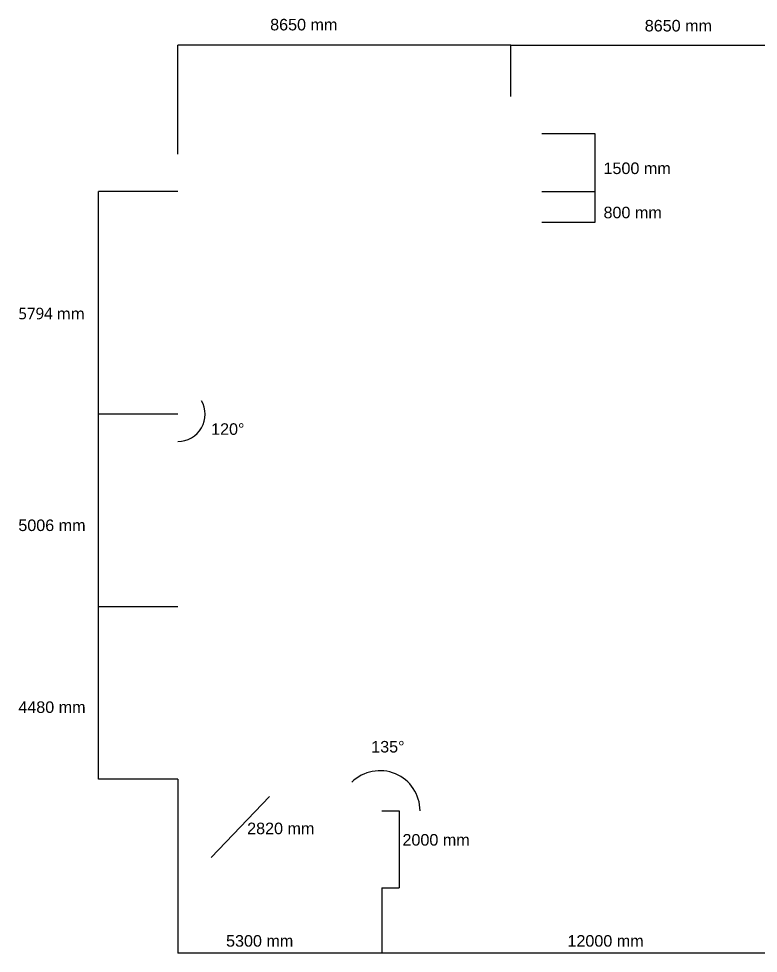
# Model space of a CAD drawing. Header units: millimetres. Extents: x -21434 to 30394, y -1705 to 22588.
# Drawn here: x -21434 to -2221, y -1705 to 22588 of the extents above; entities that cross this region are included whole.
import ezdxf

# ---------------------------------------------------------------- set-up
doc = ezdxf.new("R2010")
doc.units = ezdxf.units.MM
doc.layers.add('Dimensions', color=7, linetype='Continuous', true_color=0xf7fb04)
doc.styles.add('Arial Normale', font='arial.ttf')
doc.dimstyles.new('Default', dxfattribs={"dimtxt": 1, "dimasz": 1, "dimexe": 0.5, "dimexo": 0.5, "dimgap": 0.25, "dimtad": 1, "dimtoh": 1, "dimzin": 1, "dimdsep": 46, "dimtxsty": 'Arial Normale', "dimcen": 0.5, "dimazin": 1, "dimtfac": 1, "dimtdec": 4, "dimtix": 1, "dimtofl": 0, "dimtmove": 1, "dimatfit": 3, "dimfxl": 1, "dimtolj": 1, "dimtzin": 1, "dimarcsym": 0})

# ---------------------------------------------------------------- blocks, each defined once
blk = doc.blocks.new('*D1')
at = {"layer": 'Defpoints', "color": 0, "transparency": 16777216}
for p in [(-13298, 3259), (-12782, 2739), (-11313, 2735), (-11009, 2000), (-10266, 2000)]:
    blk.add_point(p, dxfattribs=at)
at = {"layer": 'Dimensions', "color": 0, "lineweight": -2, "transparency": 16777216}
blk.add_arc((-12050, 2000), 1041, 0.0551, 134.6734, dxfattribs=at)
at = {"layer": 'Dimensions', "color": 0, "transparency": 16777216}
for points in [[(-12782, 2740), (-12781, 2740), (-12782, 2739)], [(-11010, 2001), (-11009, 2001), (-11009, 2000)]]:
    blk.add_solid(points, dxfattribs=at)
at = {"layer": 'Dimensions', "color": 0, "transparency": 16777216, "insert": (-11649, 2961), "char_height": 1, "attachment_point": 5, "rotation": 337.3642, "style": 'Arial Normale'}
blk.add_mtext('\\A1;134.73%%d', dxfattribs=at)
blk = doc.blocks.new('*D5')
at = {"layer": 'Defpoints', "color": 0, "transparency": 16777216}
for p in [(-17300, 21899), (-8650, 20563), (-17300, 19063)]:
    blk.add_point(p, dxfattribs=at)
at = {"layer": 'Dimensions', "color": 0, "lineweight": -2, "transparency": 16777216}
for p, q in [((-17300, 19063), (-17300, 21900)), ((-8651, 21899), (-17299, 21899)), ((-8650, 20563), (-8650, 21900))]:
    blk.add_line(p, q, dxfattribs=at)
at = {"layer": 'Dimensions', "color": 0, "transparency": 16777216}
for points in [[(-17299, 21899), (-17299, 21899), (-17300, 21899)], [(-8651, 21899), (-8651, 21899), (-8650, 21899)]]:
    blk.add_solid(points, dxfattribs=at)
at = {"layer": 'Dimensions', "color": 0, "transparency": 16777216, "insert": (-12975, 21900), "char_height": 1, "attachment_point": 5, "style": 'Arial Normale'}
blk.add_mtext('\\A1;8650.00', dxfattribs=at)
blk = doc.blocks.new('*D6')
at = {"layer": 'Defpoints', "color": 0, "transparency": 16777216}
for p in [(-8650, 21899), (0, 21899), (0, 21004)]:
    blk.add_point(p, dxfattribs=at)
at = {"layer": 'Dimensions', "color": 0, "lineweight": -2, "transparency": 16777216}
for p, q in [((-8650, 21900), (-8650, 21900)), ((-8649, 21899), (-1, 21899)), ((0, 21005), (0, 21900))]:
    blk.add_line(p, q, dxfattribs=at)
at = {"layer": 'Dimensions', "color": 0, "transparency": 16777216}
for points in [[(-8649, 21899), (-8649, 21899), (-8650, 21899)], [(-1, 21899), (-1, 21899), (0, 21899)]]:
    blk.add_solid(points, dxfattribs=at)
at = {"layer": 'Dimensions', "color": 0, "transparency": 16777216, "insert": (-4325, 21900), "char_height": 1, "attachment_point": 5, "style": 'Arial Normale'}
blk.add_mtext('\\A1;8650.00', dxfattribs=at)
blk = doc.blocks.new('*D7')
at = {"layer": 'Defpoints', "color": 0, "transparency": 16777216}
for p in [(-7848, 19600), (-6462, 19600), (-7848, 18100)]:
    blk.add_point(p, dxfattribs=at)
at = {"layer": 'Dimensions', "color": 0, "lineweight": -2, "transparency": 16777216}
for p, q in [((-7847, 19600), (-6461, 19600)), ((-6462, 18101), (-6462, 19599)), ((-7847, 18100), (-6461, 18100))]:
    blk.add_line(p, q, dxfattribs=at)
at = {"layer": 'Dimensions', "color": 0, "transparency": 16777216}
for points in [[(-6462, 19599), (-6462, 19599), (-6462, 19600)], [(-6462, 18101), (-6462, 18101), (-6462, 18100)]]:
    blk.add_solid(points, dxfattribs=at)
at = {"layer": 'Dimensions', "color": 0, "transparency": 16777216, "insert": (-6463, 18850), "char_height": 1, "attachment_point": 5, "rotation": 90, "style": 'Arial Normale'}
blk.add_mtext('\\A1;1500.00', dxfattribs=at)
blk = doc.blocks.new('*D8')
at = {"layer": 'Defpoints', "color": 0, "transparency": 16777216}
for p in [(-7848, 18100), (-6462, 18100), (-7848, 17300)]:
    blk.add_point(p, dxfattribs=at)
at = {"layer": 'Dimensions', "color": 0, "lineweight": -2, "transparency": 16777216}
for p, q in [((-7847, 18100), (-6461, 18100)), ((-6462, 17301), (-6462, 18099)), ((-7847, 17300), (-6461, 17300))]:
    blk.add_line(p, q, dxfattribs=at)
at = {"layer": 'Dimensions', "color": 0, "transparency": 16777216}
for points in [[(-6462, 18099), (-6462, 18099), (-6462, 18100)], [(-6462, 17301), (-6462, 17301), (-6462, 17300)]]:
    blk.add_solid(points, dxfattribs=at)
at = {"layer": 'Dimensions', "color": 0, "transparency": 16777216, "insert": (-6463, 17700), "char_height": 1, "attachment_point": 5, "rotation": 90, "style": 'Arial Normale'}
blk.add_mtext('\\A1;800.00', dxfattribs=at)
blk = doc.blocks.new('*D9')
at = {"layer": 'Defpoints', "color": 0, "transparency": 16777216}
for p in [(-12000, 0), (0, 0), (-12000, -1704)]:
    blk.add_point(p, dxfattribs=at)
at = {"layer": 'Dimensions', "color": 0, "lineweight": -2, "transparency": 16777216}
for p, q in [((-12000, 0), (-12000, -1705)), ((0, 0), (0, -1705)), ((-1, -1704), (-11999, -1704))]:
    blk.add_line(p, q, dxfattribs=at)
at = {"layer": 'Dimensions', "color": 0, "transparency": 16777216}
for points in [[(-11999, -1704), (-11999, -1704), (-12000, -1704)], [(-1, -1704), (-1, -1704), (0, -1704)]]:
    blk.add_solid(points, dxfattribs=at)
at = {"layer": 'Dimensions', "color": 0, "transparency": 16777216, "insert": (-6000, -1704), "char_height": 1, "attachment_point": 5, "style": 'Arial Normale'}
blk.add_mtext('\\A1;12000.00', dxfattribs=at)
blk = doc.blocks.new('*D10')
at = {"layer": 'Defpoints', "color": 0, "transparency": 16777216}
for p in [(-17300, 2820), (-12000, 0), (-17300, -1704)]:
    blk.add_point(p, dxfattribs=at)
at = {"layer": 'Dimensions', "color": 0, "lineweight": -2, "transparency": 16777216}
for p, q in [((-17300, 2820), (-17300, -1705)), ((-12000, 0), (-12000, -1705)), ((-12001, -1704), (-17299, -1704))]:
    blk.add_line(p, q, dxfattribs=at)
at = {"layer": 'Dimensions', "color": 0, "transparency": 16777216}
for points in [[(-17299, -1704), (-17299, -1704), (-17300, -1704)], [(-12001, -1704), (-12001, -1704), (-12000, -1704)]]:
    blk.add_solid(points, dxfattribs=at)
at = {"layer": 'Dimensions', "color": 0, "transparency": 16777216, "insert": (-14650, -1704), "char_height": 1, "attachment_point": 5, "style": 'Arial Normale'}
blk.add_mtext('\\A1;5300.00', dxfattribs=at)
blk = doc.blocks.new('*D11')
at = {"layer": 'Defpoints', "color": 0, "transparency": 16777216}
for p in [(-14480, 2820), (-16434, 786)]:
    blk.add_point(p, dxfattribs=at)
at = {"layer": 'Dimensions', "color": 0, "lineweight": -2, "transparency": 16777216}
blk.add_line((-16433, 787), (-14915, 2367), dxfattribs=at)
at = {"layer": 'Dimensions', "color": 0, "transparency": 16777216}
blk.add_solid([(-16433, 787), (-16433, 787), (-16434, 786)], dxfattribs=at)
at = {"layer": 'Dimensions', "color": 0, "transparency": 16777216, "insert": (-14918, 2365), "char_height": 1, "attachment_point": 5, "rotation": 46.1468, "style": 'Arial Normale'}
blk.add_mtext('\\A1;R2820.00', dxfattribs=at)
blk = doc.blocks.new('*D12')
at = {"layer": 'Defpoints', "color": 0, "transparency": 16777216}
for p in [(-19357, 7300), (-17300, 7300), (-17300, 2820)]:
    blk.add_point(p, dxfattribs=at)
at = {"layer": 'Dimensions', "color": 0, "lineweight": -2, "transparency": 16777216}
for p, q in [((-17300, 7300), (-19358, 7300)), ((-19357, 2821), (-19357, 7299)), ((-17300, 2820), (-19358, 2820))]:
    blk.add_line(p, q, dxfattribs=at)
at = {"layer": 'Dimensions', "color": 0, "transparency": 16777216}
for points in [[(-19357, 7299), (-19358, 7299), (-19357, 7300)], [(-19358, 2821), (-19357, 2821), (-19357, 2820)]]:
    blk.add_solid(points, dxfattribs=at)
at = {"layer": 'Dimensions', "color": 0, "transparency": 16777216, "insert": (-19358, 5060), "char_height": 1, "attachment_point": 5, "rotation": 90, "style": 'Arial Normale'}
blk.add_mtext('\\A1;4480.00', dxfattribs=at)
blk = doc.blocks.new('*D13')
at = {"layer": 'Defpoints', "color": 0, "transparency": 16777216}
for p in [(-19357, 12306), (-17300, 12306), (-17300, 7300)]:
    blk.add_point(p, dxfattribs=at)
at = {"layer": 'Dimensions', "color": 0, "lineweight": -2, "transparency": 16777216}
for p, q in [((-17300, 12306), (-19358, 12306)), ((-19357, 7301), (-19357, 12305)), ((-17300, 7300), (-19358, 7300))]:
    blk.add_line(p, q, dxfattribs=at)
at = {"layer": 'Dimensions', "color": 0, "transparency": 16777216}
for points in [[(-19357, 12305), (-19358, 12305), (-19357, 12306)], [(-19358, 7301), (-19357, 7301), (-19357, 7300)]]:
    blk.add_solid(points, dxfattribs=at)
at = {"layer": 'Dimensions', "color": 0, "transparency": 16777216, "insert": (-19358, 9803), "char_height": 1, "attachment_point": 5, "rotation": 90, "style": 'Arial Normale'}
blk.add_mtext('\\A1;5005.92', dxfattribs=at)
blk = doc.blocks.new('*D14')
at = {"layer": 'Defpoints', "color": 0, "transparency": 16777216}
for p in [(-16687, 12660), (-16320, 12872), (-16845, 11763), (-17300, 11619), (-17300, 11598)]:
    blk.add_point(p, dxfattribs=at)
at = {"layer": 'Dimensions', "color": 0, "lineweight": -2, "transparency": 16777216}
blk.add_arc((-17300, 12306), 708, 270.0809, 29.9191, dxfattribs=at)
at = {"layer": 'Dimensions', "color": 0, "transparency": 16777216}
for points in [[(-16686, 12659), (-16686, 12659), (-16687, 12660)], [(-17299, 11598), (-17299, 11597), (-17300, 11598)]]:
    blk.add_solid(points, dxfattribs=at)
at = {"layer": 'Dimensions', "color": 0, "transparency": 16777216, "insert": (-16687, 11952), "char_height": 1, "attachment_point": 5, "rotation": 60, "style": 'Arial Normale'}
blk.add_mtext('\\A1;120.00%%d', dxfattribs=at)
blk = doc.blocks.new('*D15')
at = {"layer": 'Defpoints', "color": 0, "transparency": 16777216}
for p in [(-19357, 18100), (-17300, 18100), (-17300, 12306)]:
    blk.add_point(p, dxfattribs=at)
at = {"layer": 'Dimensions', "color": 0, "lineweight": -2, "transparency": 16777216}
for p, q in [((-17300, 18100), (-19358, 18100)), ((-19357, 12307), (-19357, 18099)), ((-17300, 12306), (-19358, 12306))]:
    blk.add_line(p, q, dxfattribs=at)
at = {"layer": 'Dimensions', "color": 0, "transparency": 16777216}
for points in [[(-19357, 18099), (-19358, 18099), (-19357, 18100)], [(-19358, 12307), (-19357, 12307), (-19357, 12306)]]:
    blk.add_solid(points, dxfattribs=at)
at = {"layer": 'Dimensions', "color": 0, "transparency": 16777216, "insert": (-19358, 15203), "char_height": 1, "attachment_point": 5, "rotation": 90, "style": 'Arial Normale'}
blk.add_mtext('\\A1;5794.08', dxfattribs=at)
blk = doc.blocks.new('*D16')
at = {"layer": 'Defpoints', "color": 0, "transparency": 16777216}
for p in [(-12000, 2000), (-12000, 0), (-11554, 0)]:
    blk.add_point(p, dxfattribs=at)
at = {"layer": 'Dimensions', "color": 0, "lineweight": -2, "transparency": 16777216}
for p, q in [((-12000, 2000), (-11554, 2000)), ((-11554, 1999), (-11554, 1)), ((-12000, 0), (-11554, 0))]:
    blk.add_line(p, q, dxfattribs=at)
at = {"layer": 'Dimensions', "color": 0, "transparency": 16777216}
for points in [[(-11554, 1999), (-11554, 1999), (-11554, 2000)], [(-11554, 1), (-11554, 1), (-11554, 0)]]:
    blk.add_solid(points, dxfattribs=at)
at = {"layer": 'Dimensions', "color": 0, "transparency": 16777216, "insert": (-11555, 1000), "char_height": 1, "attachment_point": 5, "rotation": 90, "style": 'Arial Normale'}
blk.add_mtext('\\A1;2000.00', dxfattribs=at)

msp = doc.modelspace()

# ---------------------------------------------------------------- texts
at = {"layer": 'Dimensions', "char_height": 300, "attachment_point": 1, "style": 'Arial Normale'}
for s, insert, width in [('8650 mm', (-14902.183, 22583.599), 4020.65217), ('8650 mm', (-5170.429, 22555.952), 4020.65217), ('1500 mm', (-6241.409, 18850), 4020.65217), ('800 mm', (-6241.409, 17700), 3557.6087), ('{\\fSegoe UI;5794 mm}', (-21443.911, 15076.355), 4086.66667), ('120°', (-16436.033, 12071.891), 2269.56522), ('5006 mm', (-21443.911, 9570.956), 4020.65217), ('4480 mm', (-21443.911, 4843.315), 4020.65217), ('135°', (-12276.648, 3814.24), 2269.56522), ('2820 mm', (-15499.801, 1691.554), 4020.65217), ('2000 mm', (-11464.25, 1394.485), 4020.65217), ('5300 mm', (-16047.605, -1231.983), 4020.65217), ('12000 mm', (-7178.96, -1231.983), 4483.69565)]:
    msp.add_mtext(s, dxfattribs=dict(at, insert=insert, width=width))

# ---------------------------------------------------------------- dimensions: what is measured, and where the dimension line sits
at = {"layer": 'Dimensions'}
for base, p1, p2, picture, middle in [((-17300, 21899.232), (-8650, 20562.946), (-17300, 19062.946), '*D5', (-12975, 21899.992)), ((0, 21899.232), (-8650, 21899.232), (0, 21004.412), '*D6', (-4325, 21899.992)), ((-17300, -1704.278), (-12000, 0), (-17300, 2820), '*D10', (-14650, -1703.517)), ((-12000, -1704.278), (0, 0), (-12000, 0), '*D9', (-6000, -1703.517))]:
    dim = msp.add_linear_dim(base=base, p1=p1, p2=p2, dimstyle='Default', override={"dimtxt": 1, "dimasz": 1, "dimexe": 0.5, "dimexo": 0.5, "dimgap": 0.25, "dimtad": 1, "dimtih": 0, "dimdec": 2, "dimzin": 1, "dimtxsty": 'Arial Normale', "dimsah": 0, "dimcen": 0.5, "dimadec": 2, "dimazin": 1, "dimtix": 0, "dimtmove": 0, "dimtzin": 1}, dxfattribs=at)
    dim.commit()
    dim.dimension.update_dxf_attribs({"geometry": picture, "text_midpoint": middle})
for base, p1, p2, picture, middle in [((-6461.956, 19600), (-7847.597, 18100), (-7847.597, 19600), '*D7', (-6462.717, 18850)), ((-19357.406, 18100), (-17300, 12305.92), (-17300, 18100), '*D15', (-19358.166, 15202.96)), ((-6461.956, 18100), (-7847.597, 17300), (-7847.597, 18100), '*D8', (-6462.717, 17700)), ((-19357.406, 12305.92), (-17300, 7300), (-17300, 12305.92), '*D13', (-19358.166, 9802.96)), ((-19357.406, 7300), (-17300, 2820), (-17300, 7300), '*D12', (-19358.166, 5060)), ((-11554.09, 0), (-12000, 2000), (-12000, 0), '*D16', (-11554.851, 1000))]:
    dim = msp.add_linear_dim(base=base, p1=p1, p2=p2, angle=90, dimstyle='Default', override={"dimtxt": 1, "dimasz": 1, "dimexe": 0.5, "dimexo": 0.5, "dimgap": 0.25, "dimtad": 1, "dimtih": 0, "dimdec": 2, "dimzin": 1, "dimtxsty": 'Arial Normale', "dimsah": 0, "dimcen": 0.5, "dimadec": 2, "dimazin": 1, "dimtix": 0, "dimtmove": 0, "dimtzin": 1}, dxfattribs=at)
    dim.commit()
    dim.dimension.update_dxf_attribs({"geometry": picture, "text_midpoint": middle})
for base, line1, line2, picture, middle in [((-16844.721, 11763.34), ((-17300, 11619.371), (-17300, 11597.631)), ((-16320.364, 12871.513), (-16686.604, 12660.065)), '*D14', (-16687.268, 11952.159)), ((-11313.057, 2734.618), ((-10265.904, 2000), (-11009.448, 2000)), ((-13297.618, 3259.5), (-12782.286, 2739.26)), '*D1', (-11649.226, 2961.106))]:
    dim = msp.add_angular_dim_2l(base=base, line1=line1, line2=line2, dimstyle='Default', override={"dimtad": 1, "dimtxsty": 'Arial Normale', "dimsah": 0}, dxfattribs=at)
    dim.commit()
    dim.dimension.update_dxf_attribs({"geometry": picture, "text_midpoint": middle})
dim = msp.add_radius_dim(center=(-14480, 2820), mpoint=(-16433.731, 786.448), dimstyle='Default', override={"dimscale": 1, "dimasz": 1, "dimtad": 1, "dimtih": 0, "dimtoh": 1, "dimlfac": 1, "dimtxsty": 'Arial Normale', "dimsah": 0}, dxfattribs=at)
dim.commit()
dim.dimension.update_dxf_attribs({"geometry": '*D11', "text_midpoint": (-14917.576, 2364.547), "dimtype": 164})

doc.saveas('drawing.dxf')
